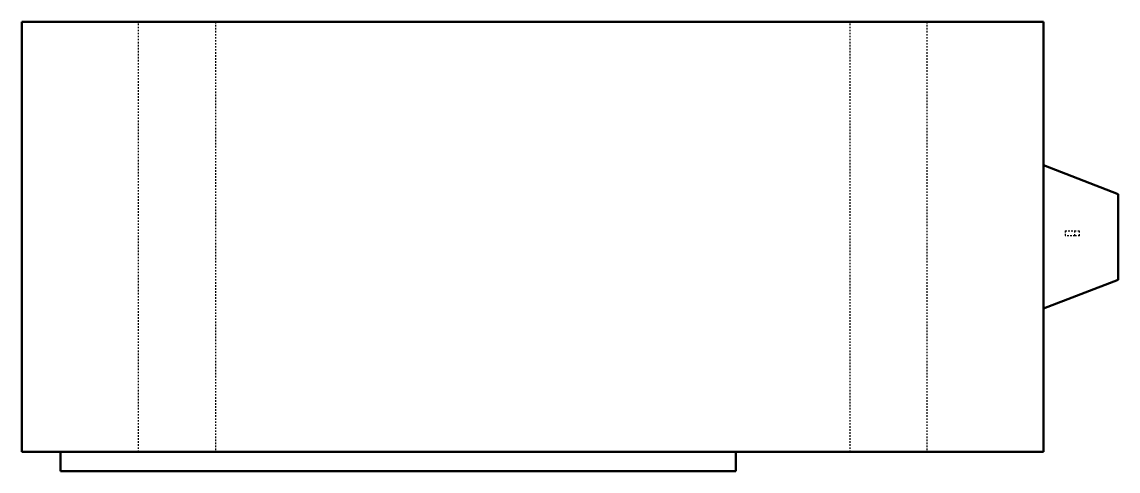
# Model space of a CAD drawing. Header units: millimetres. Extents: x -337 to 387, y -155 to 142.
import ezdxf

# ---------------------------------------------------------------- set-up
doc = ezdxf.new("R2010")
doc.units = ezdxf.units.MM
doc.linetypes.add('Dashed', pattern=[2, 1, -1])
doc.layers.add('AM_0', color=7, linetype='Continuous', lineweight=50)
doc.layers.add('AM_9', color=6, linetype='Dashed', lineweight=25)

# ---------------------------------------------------------------- blocks, each defined once
blk = doc.blocks.new('1_RXF12BVJU9_PART6_0_in_RXF12BVJU9_4')
at = {"layer": 'AM_9'}
for p, q in [((-260.35, -142.08125), (-260.35, 142.08125)), ((-209.55, 142.08125), (-209.55, -142.08125))]:
    blk.add_line(p, q, dxfattribs=at)
blk = doc.blocks.new('2_RXF12BVJU9_PART5_0_in_RXF12BVJU9_4')
at = {"layer": 'AM_9'}
for p, q in [((209.55, -142.08125), (209.55, 142.08125)), ((260.35, 142.08125), (260.35, -142.08125))]:
    blk.add_line(p, q, dxfattribs=at)
blk = doc.blocks.new('3_RXF12BVJU9_PART4_0_in_RXF12BVJU9_4')
at = {"layer": 'AM_0'}
for p, q in [((-311.94375, -154.78125), (-311.94375, -142.08125)), ((134.14375, -142.08125), (134.14375, -154.78125)), ((134.14375, -154.78125), (-311.94375, -154.78125))]:
    blk.add_line(p, q, dxfattribs=at)
blk = doc.blocks.new('4_RXF12BVJU9_PART3_0_in_RXF12BVJU9_4')
at = {"layer": 'AM_9'}
for p, q in [((351.63125, 3.96875), (357.98125, 3.96875)), ((351.63125, 3.96875), (351.63125, 0.79375)), ((357.98125, 0.79375), (351.63125, 0.79375)), ((357.98125, 0.79375), (357.98125, 3.96875))]:
    blk.add_line(p, q, dxfattribs=at)
blk = doc.blocks.new('5_RXF12BVJU9_PART2_0_in_RXF12BVJU9_4')
at = {"layer": 'AM_9'}
for p, q in [((357.98125, 3.96875), (361.15625, 3.96875)), ((361.15625, 0.79375), (357.98125, 0.79375)), ((361.15625, 0.79375), (361.15625, 3.96875))]:
    blk.add_line(p, q, dxfattribs=at)
blk = doc.blocks.new('6_RXF12BVJU9_PART1_0_in_RXF12BVJU9_4')
at = {"layer": 'AM_0'}
for p, q in [((337.34, 142.08), (-337.34, 142.08)), ((-337.34, 142.08), (-337.34, -142.08)), ((337.34, -142.08), (337.34, 142.08)), ((337.34, 47.36), (386.56, 28.31)), ((386.56, 28.31), (386.56, -28.31)), ((386.56, -28.31), (337.34, -47.36)), ((-337.34, -142.08), (337.34, -142.08))]:
    blk.add_line(p, q, dxfattribs=at)

msp = doc.modelspace()

# ---------------------------------------------------------------- block references
for name in ['6_RXF12BVJU9_PART1_0_in_RXF12BVJU9_4', '1_RXF12BVJU9_PART6_0_in_RXF12BVJU9_4', '2_RXF12BVJU9_PART5_0_in_RXF12BVJU9_4', '4_RXF12BVJU9_PART3_0_in_RXF12BVJU9_4', '5_RXF12BVJU9_PART2_0_in_RXF12BVJU9_4', '3_RXF12BVJU9_PART4_0_in_RXF12BVJU9_4']:
    msp.add_blockref(name, (0, 0))

doc.saveas('drawing.dxf')
